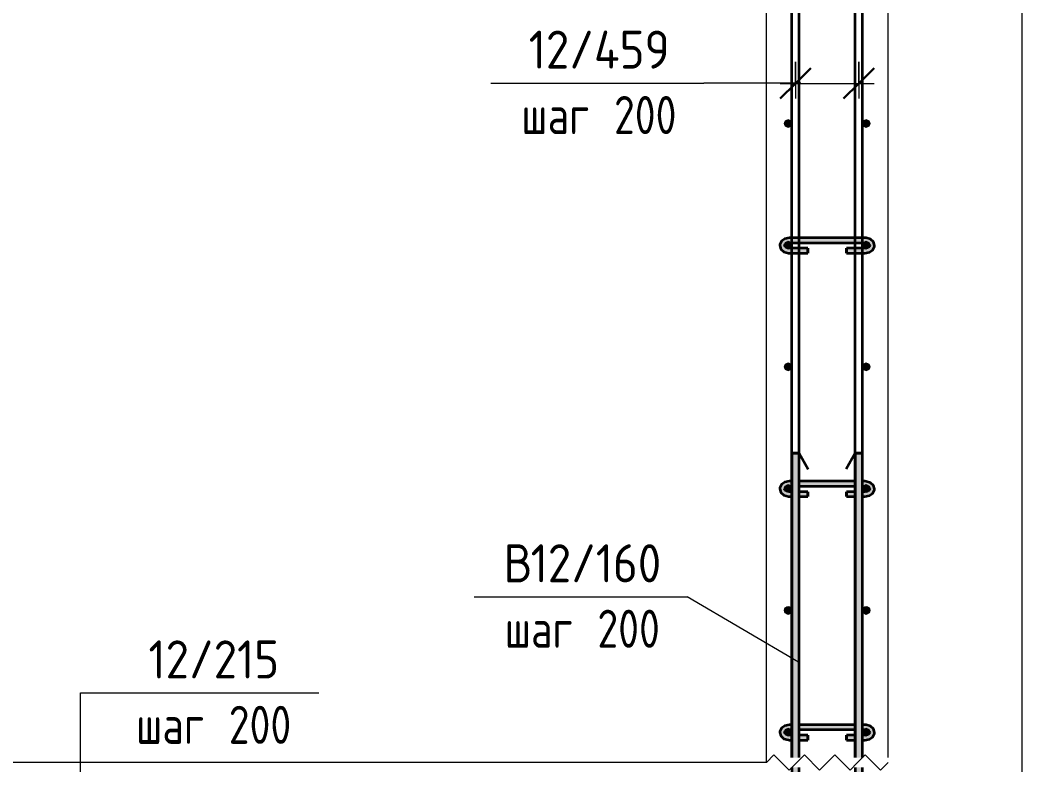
# Model space of a CAD drawing. Header units: millimetres. Extents: x -2461 to 50011, y -6221 to 38236.
# Drawn here: x 35930 to 37576, y -2954 to -1730 of the extents above; entities that cross this region are included whole.
import ezdxf

# ---------------------------------------------------------------- set-up
doc = ezdxf.new("R2010")
doc.units = ezdxf.units.MM
for name, color, linetype, lineweight in [('AA_Dim', 7, 'Continuous', 9), ('AA_Dim-25', 7, 'Continuous', 9), ('AA_Oformlenie', 7, 'Continuous', 9), ('AA_Vinoska', 7, 'Continuous', 9), ('AF_Stena_Опалубка', 253, 'Continuous', 18), ('KR_Armatura', 7, 'Continuous', 20), ('KR_Armatura_Tonkie', 7, 'Continuous', 20), ('KR_Fundament', 7, 'Continuous', 18)]:
    doc.layers.add(name, color=color, linetype=linetype, lineweight=lineweight)
doc.styles.add('ISOCPEUR_10', font='isocpeur.ttf', dxfattribs={"width": 0.9, "height": 62.5})
doc.styles.add('ISOCPEUR_12', font='isocpeur.ttf', dxfattribs={"width": 0.8, "height": 62.5})
doc.dimstyles.new('10_Раскладка_арматуры_с_засечками_1', dxfattribs={"dimscale": 304.8, "dimtxt": 0.18, "dimasz": 0.164042, "dimexe": 0.082021, "dimexo": 0, "dimgap": 0, "dimtad": 1, "dimdec": 3, "dimrnd": 0.001, "dimdsep": 46, "dimtxsty": 'ISOCPEUR_12', "dimblk1": 'OBLIQUE', "dimblk2": 'OBLIQUE', "dimsah": 1, "dimcen": 0.09, "dimdle": 0.082021, "dimazin": 0, "dimtfac": 1, "dimtdec": 4, "dimtix": 1, "dimtmove": 0, "dimatfit": 3, "dimfxl": 1, "dimtvp": 1, "dimtolj": 1, "dimtzin": 0, "dimlwd": 18, "dimlwe": 18, "dimarcsym": 2})

# ---------------------------------------------------------------- blocks, each defined once
blk = doc.blocks.new('261_Шпилька массив _НесАрм_РабПлоск_ - 8 А240-4157773-1-1 Армирование')
at = {"layer": 'KR_Armatura_Tonkie', "lineweight": 35}
for points in [[(-32441.9, -2113), (-32441.9, -2106.2), (-32445.9, -2105.4), (-32448.8, -2103.3), (-32449.9, -2100.6), (-32449.1, -2098.6), (-32441.9, -2095.9), (-32441.9, -2089.2), (-32448, -2090), (-32453.2, -2092.5), (-32456.7, -2096.3), (-32457.9, -2100.5), (-32456.7, -2104.8), (-32454.3, -2108.4), (-32449.4, -2111.5), (-32444.4, -2112.5)], [(-32399.7, -2089.2), (-32318.1, -2089.2), (-32318.1, -2088), (-32441.9, -2088.1), (-32441.9, -2089.2), (-32426, -2089.2)], [(-32322, -2096), (-32318.1, -2095.9), (-32318.1, -2089.2), (-32441.9, -2089.2), (-32441.9, -2096), (-32334, -2096)], [(-32318.1, -2113), (-32311.9, -2112), (-32309.4, -2110.8), (-32306.1, -2108.1), (-32303.3, -2104.8), (-32302.1, -2100.5), (-32303.3, -2096.2), (-32306.8, -2092.5), (-32312.2, -2090), (-32318.1, -2089.2), (-32318.1, -2096), (-32311.9, -2097.4), (-32310.3, -2099.9), (-32310.1, -2100.5), (-32311.2, -2103.3), (-32314.2, -2105.4), (-32318.1, -2106.2), (-32318.1, -2112.8)], [(-32438, -2106.2), (-32411.6, -2106.2), (-32411.6, -2105), (-32441.9, -2105.1), (-32441.9, -2106.2), (-32438.1, -2106.2)], [(-32426, -2113), (-32411.6, -2112.8), (-32411.6, -2106.2), (-32441.9, -2106.2), (-32441.9, -2113), (-32428.2, -2113)], [(-32342.7, -2106.2), (-32318.1, -2106.2), (-32318.1, -2105), (-32348.4, -2105.1), (-32348.4, -2106.2)], [(-32322, -2113), (-32318.1, -2112.8), (-32318.1, -2106.2), (-32348.4, -2106.2), (-32348.4, -2113), (-32334, -2113)], [(-32441.9, -2513), (-32441.9, -2506.2), (-32445.9, -2505.4), (-32448.8, -2503.3), (-32449.9, -2500.6), (-32449.1, -2498.6), (-32441.9, -2495.9), (-32441.9, -2489.2), (-32448, -2490), (-32453.2, -2492.5), (-32456.7, -2496.3), (-32457.9, -2500.5), (-32456.7, -2504.8), (-32454.3, -2508.4), (-32449.4, -2511.5), (-32444.4, -2512.5)], [(-32318.1, -2513), (-32311.9, -2512), (-32309.4, -2510.8), (-32306.1, -2508.1), (-32303.3, -2504.8), (-32302.1, -2500.5), (-32303.3, -2496.2), (-32306.8, -2492.5), (-32312.2, -2490), (-32318.1, -2489.2), (-32318.1, -2496), (-32311.9, -2497.4), (-32310.6, -2499), (-32310.1, -2500.5), (-32311.2, -2503.3), (-32314.2, -2505.4), (-32318.1, -2506.2), (-32318.1, -2512.8)], [(-32441.9, -2913), (-32441.9, -2906.2), (-32445.9, -2905.4), (-32448.8, -2903.3), (-32449.9, -2900.6), (-32449.1, -2898.6), (-32441.9, -2895.9), (-32441.9, -2889.2), (-32448, -2890), (-32453.2, -2892.5), (-32456.7, -2896.3), (-32457.9, -2900.5), (-32456.7, -2904.8), (-32454.3, -2908.4), (-32449.4, -2911.5), (-32443.7, -2912.6)], [(-32318.1, -2913), (-32311.9, -2912), (-32309.4, -2910.8), (-32306.1, -2908.1), (-32303.3, -2904.8), (-32302.1, -2900.5), (-32303.3, -2896.2), (-32306.8, -2892.5), (-32312.2, -2890), (-32318.1, -2889.2), (-32318.1, -2896), (-32311.9, -2897.4), (-32310.6, -2899.2), (-32310.1, -2900.5), (-32311.2, -2903.3), (-32314.2, -2905.4), (-32318.1, -2906.2), (-32318.1, -2912.8)]]:
    blk.add_hatch(color=256, dxfattribs=at).paths.add_polyline_path(points)
h = blk.add_hatch(color=256, dxfattribs=at)
h.paths.add_polyline_path([(-32441.9, -2106.2), (-32441.9, -2105), (-32447.7, -2103.6), (-32449.1, -2102.5), (-32448.8, -2103.3), (-32445.3, -2105.5)])
h.paths.add_polyline_path([(-32456.7, -2096.2), (-32453.2, -2092.5), (-32447.5, -2090), (-32441.9, -2089.2), (-32441.9, -2088), (-32449.4, -2089.5), (-32454.3, -2092.6)])
h = blk.add_hatch(color=256, dxfattribs=at)
h.paths.add_polyline_path([(-32318.1, -2106.2), (-32314.1, -2105.4), (-32311.1, -2103.3), (-32311.2, -2102.6), (-32311.9, -2103.5), (-32318.1, -2105.1), (-32318.1, -2105.5)])
h.paths.add_polyline_path([(-32303.3, -2096.2), (-32306.1, -2092.8), (-32310.6, -2089.6), (-32312, -2089), (-32318.1, -2088.1), (-32318.1, -2089.2), (-32312, -2090), (-32306.8, -2092.5)])
h = blk.add_hatch(color=256, dxfattribs=at)
h.paths.add_polyline_path([(-32441.9, -2506.2), (-32441.9, -2505), (-32447.7, -2503.6), (-32449.1, -2502.5), (-32448.8, -2503.3), (-32445.3, -2505.5)])
h.paths.add_polyline_path([(-32456.7, -2496.2), (-32453.2, -2492.5), (-32447.5, -2490), (-32441.9, -2489.2), (-32441.9, -2488), (-32449.4, -2489.5), (-32454.3, -2492.6)])
h = blk.add_hatch(color=256, dxfattribs=at)
h.paths.add_polyline_path([(-32342.7, -2489.2), (-32334, -2489.2), (-32334, -2488), (-32426, -2488.2), (-32426, -2489.2), (-32399.7, -2489.2)])
h.paths.add_polyline_path([(-32438, -2489.2), (-32438, -2488), (-32441.9, -2488.1), (-32441.9, -2489.2)])
h.paths.add_polyline_path([(-32322, -2489.2), (-32318.1, -2489.2), (-32318.1, -2488), (-32322, -2488.1), (-32322, -2488.6)])
h = blk.add_hatch(color=256, dxfattribs=at)
h.paths.add_polyline_path([(-32441.9, -2496), (-32438, -2495.9), (-32438, -2489.2), (-32441.9, -2489.2), (-32441.9, -2495.9)])
h.paths.add_polyline_path([(-32318.1, -2496), (-32318.1, -2489.2), (-32322, -2489.4), (-32322.1, -2493), (-32322, -2496)])
h.paths.add_polyline_path([(-32334, -2496), (-32334, -2489.2), (-32426, -2489.4), (-32426.1, -2493.2), (-32426, -2496), (-32342.7, -2496)])
h = blk.add_hatch(color=256, dxfattribs=at)
h.paths.add_polyline_path([(-32318.1, -2506.2), (-32314.1, -2505.4), (-32311.1, -2503.3), (-32311.2, -2502.6), (-32311.9, -2503.5), (-32318.1, -2505.1), (-32318.1, -2505.5)])
h.paths.add_polyline_path([(-32303.3, -2496.2), (-32306.1, -2492.8), (-32310.6, -2489.6), (-32312, -2489), (-32318.1, -2488.1), (-32318.1, -2489.2), (-32312, -2490), (-32306.8, -2492.5)])
h = blk.add_hatch(color=256, dxfattribs=at)
h.paths.add_polyline_path([(-32438, -2506.2), (-32438, -2505), (-32441.9, -2505.1), (-32441.9, -2506.2), (-32438.1, -2506.2)])
h.paths.add_polyline_path([(-32426, -2506.2), (-32411.6, -2506.2), (-32411.6, -2505), (-32426, -2505.1), (-32426, -2505.9)])
h = blk.add_hatch(color=256, dxfattribs=at)
h.paths.add_polyline_path([(-32441.9, -2513), (-32438, -2512.8), (-32438.1, -2506.2), (-32441.9, -2506.2), (-32441.9, -2512.8)])
h.paths.add_polyline_path([(-32411.6, -2513), (-32411.6, -2506.2), (-32426, -2506.2), (-32426, -2513)])
h = blk.add_hatch(color=256, dxfattribs=at)
h.paths.add_polyline_path([(-32348.4, -2506.2), (-32334, -2506.2), (-32334, -2505), (-32348.4, -2505.1), (-32348.4, -2505.5)])
h.paths.add_polyline_path([(-32319.4, -2506.2), (-32318.1, -2506.2), (-32318.1, -2505), (-32322, -2505.2), (-32322, -2506.2)])
h = blk.add_hatch(color=256, dxfattribs=at)
h.paths.add_polyline_path([(-32342.7, -2513), (-32334, -2512.8), (-32334, -2506.2), (-32348.4, -2506.2), (-32348.4, -2513)])
h.paths.add_polyline_path([(-32318.1, -2513), (-32318.1, -2506.2), (-32322, -2506.3), (-32322, -2513)])
h = blk.add_hatch(color=256, dxfattribs=at)
h.paths.add_polyline_path([(-32441.9, -2906.2), (-32441.9, -2905), (-32447.7, -2903.6), (-32449.1, -2902.5), (-32448.8, -2903.3), (-32445.3, -2905.5)])
h.paths.add_polyline_path([(-32456.7, -2896.2), (-32453.2, -2892.5), (-32447.5, -2890), (-32441.9, -2889.2), (-32441.9, -2888), (-32449.4, -2889.5), (-32454.3, -2892.6)])
h = blk.add_hatch(color=256, dxfattribs=at)
h.paths.add_polyline_path([(-32342.7, -2889.2), (-32334, -2889.2), (-32334, -2888), (-32426, -2888.2), (-32426, -2889.2), (-32399.7, -2889.2)])
h.paths.add_polyline_path([(-32438, -2889.2), (-32438, -2888), (-32441.9, -2888.1), (-32441.9, -2889.2)])
h.paths.add_polyline_path([(-32322, -2889.2), (-32318.1, -2889.2), (-32318.1, -2888), (-32322, -2888.1), (-32322, -2888.6)])
h = blk.add_hatch(color=256, dxfattribs=at)
h.paths.add_polyline_path([(-32426, -2896), (-32334, -2895.8), (-32334, -2889.2), (-32426, -2889.4), (-32426.1, -2893.2), (-32426, -2895.9)])
h.paths.add_polyline_path([(-32318.1, -2896), (-32318.1, -2889.2), (-32322, -2889.4), (-32322.1, -2893), (-32322, -2896)])
h.paths.add_polyline_path([(-32438, -2896), (-32438, -2889.2), (-32441.9, -2889.2), (-32441.9, -2896), (-32439.7, -2896)])
h = blk.add_hatch(color=256, dxfattribs=at)
h.paths.add_polyline_path([(-32318.1, -2906.2), (-32314.1, -2905.4), (-32311.1, -2903.3), (-32311.2, -2902.6), (-32311.9, -2903.5), (-32318.1, -2905.1), (-32318.1, -2905.5)])
h.paths.add_polyline_path([(-32303.3, -2896.2), (-32306.1, -2892.8), (-32310.6, -2889.6), (-32312, -2889), (-32318.1, -2888.1), (-32318.1, -2889.2), (-32312, -2890), (-32306.8, -2892.5)])
h = blk.add_hatch(color=256, dxfattribs=at)
h.paths.add_polyline_path([(-32438, -2906.2), (-32438, -2905), (-32441.9, -2905.1), (-32441.9, -2906.2), (-32438.1, -2906.2)])
h.paths.add_polyline_path([(-32426, -2906.2), (-32411.6, -2906.2), (-32411.6, -2905), (-32426, -2905.1), (-32426, -2905.9)])
h = blk.add_hatch(color=256, dxfattribs=at)
h.paths.add_polyline_path([(-32441.9, -2913), (-32438, -2912.8), (-32438.1, -2906.2), (-32441.9, -2906.2), (-32441.9, -2912.8)])
h.paths.add_polyline_path([(-32411.6, -2913), (-32411.6, -2906.2), (-32426, -2906.2), (-32426, -2913)])
h = blk.add_hatch(color=256, dxfattribs=at)
h.paths.add_polyline_path([(-32348.4, -2906.2), (-32334, -2906.2), (-32334, -2905), (-32348.4, -2905.1), (-32348.4, -2905.5)])
h.paths.add_polyline_path([(-32319.4, -2906.2), (-32318.1, -2906.2), (-32318.1, -2905), (-32322, -2905.2), (-32322, -2906.2)])
h = blk.add_hatch(color=256, dxfattribs=at)
h.paths.add_polyline_path([(-32334, -2913), (-32334, -2906.2), (-32348.4, -2906.2), (-32348.4, -2913), (-32342.7, -2913)])
h.paths.add_polyline_path([(-32322, -2913), (-32318.1, -2912.8), (-32318.1, -2906.2), (-32322, -2906.3), (-32322, -2912.9)])
for p, q in [((-32438, -2088), (-32441.9, -2088)), ((-32426, -2088), (-32438, -2088)), ((-32334, -2088), (-32426, -2088)), ((-32322, -2088), (-32334, -2088)), ((-32318.1, -2088), (-32322, -2088)), ((-32441.9, -2096), (-32438, -2096)), ((-32438, -2105), (-32441.9, -2105)), ((-32438, -2096), (-32426, -2096)), ((-32426, -2105), (-32438, -2105)), ((-32426, -2096), (-32334, -2096)), ((-32411.6, -2105), (-32426, -2105)), ((-32411.6, -2105), (-32411.6, -2106.2)), ((-32411.6, -2111.8), (-32411.6, -2105.1)), ((-32411.6, -2106.2), (-32411.6, -2113)), ((-32334, -2105), (-32348.4, -2105)), ((-32348.4, -2106.2), (-32348.4, -2105)), ((-32348.4, -2105.1), (-32348.4, -2111.8)), ((-32348.4, -2113), (-32348.4, -2106.2)), ((-32334, -2096), (-32322, -2096)), ((-32322, -2105), (-32334, -2105)), ((-32322, -2096), (-32318.1, -2096)), ((-32318.1, -2105), (-32322, -2105)), ((-32441.9, -2113), (-32438, -2113)), ((-32438, -2113), (-32426, -2113)), ((-32426, -2113), (-32411.6, -2113)), ((-32411.6, -2112.8), (-32411.6, -2111.8)), ((-32348.4, -2111.8), (-32348.4, -2112.8)), ((-32348.4, -2113), (-32334, -2113)), ((-32334, -2113), (-32322, -2113)), ((-32322, -2113), (-32318.1, -2113)), ((-32438, -2488), (-32441.9, -2488)), ((-32441.9, -2496), (-32438, -2496)), ((-32334, -2488), (-32426, -2488)), ((-32426, -2496), (-32334, -2496)), ((-32318.1, -2488), (-32322, -2488)), ((-32322, -2496), (-32318.1, -2496)), ((-32438, -2505), (-32441.9, -2505)), ((-32441.9, -2513), (-32438, -2513)), ((-32411.6, -2505), (-32426, -2505)), ((-32426, -2513), (-32411.6, -2513)), ((-32411.6, -2505), (-32411.6, -2506.2)), ((-32411.6, -2511.8), (-32411.6, -2505.1)), ((-32411.6, -2506.2), (-32411.6, -2513)), ((-32411.6, -2512.8), (-32411.6, -2511.8)), ((-32334, -2505), (-32348.4, -2505)), ((-32348.4, -2506.2), (-32348.4, -2505)), ((-32348.4, -2505.1), (-32348.4, -2511.8)), ((-32348.4, -2513), (-32348.4, -2506.2)), ((-32348.4, -2511.8), (-32348.4, -2512.8)), ((-32348.4, -2513), (-32334, -2513)), ((-32318.1, -2505), (-32322, -2505)), ((-32322, -2513), (-32318.1, -2513)), ((-32438, -2888), (-32441.9, -2888)), ((-32441.9, -2896), (-32438, -2896)), ((-32334, -2888), (-32426, -2888)), ((-32426, -2896), (-32334, -2896)), ((-32318.1, -2888), (-32322, -2888)), ((-32322, -2896), (-32318.1, -2896)), ((-32438, -2905), (-32441.9, -2905)), ((-32441.9, -2913), (-32438, -2913)), ((-32411.6, -2905), (-32426, -2905)), ((-32426, -2913), (-32411.6, -2913)), ((-32411.6, -2905), (-32411.6, -2906.2)), ((-32411.6, -2911.8), (-32411.6, -2905.1)), ((-32411.6, -2906.2), (-32411.6, -2913)), ((-32411.6, -2912.8), (-32411.6, -2911.8)), ((-32334, -2905), (-32348.4, -2905)), ((-32348.4, -2906.2), (-32348.4, -2905)), ((-32348.4, -2905.1), (-32348.4, -2911.8)), ((-32348.4, -2913), (-32348.4, -2906.2)), ((-32348.4, -2911.8), (-32348.4, -2912.8)), ((-32348.4, -2913), (-32334, -2913)), ((-32318.1, -2905), (-32322, -2905)), ((-32322, -2913), (-32318.1, -2913))]:
    blk.add_line(p, q, dxfattribs=at)
at = {"layer": 'KR_Armatura_Tonkie', "lineweight": 35, "flags": 128}
for points in [[(-32441.9, -2088), (-32449.5, -2089.5), (-32455.1, -2093.4), (-32457.8, -2098.9), (-32457.9, -2100.5)], [(-32302.1, -2100.5), (-32303.9, -2094.6), (-32308.9, -2090.2), (-32316.2, -2088.1), (-32318.1, -2088)], [(-32457.9, -2100.5), (-32456.1, -2106.4), (-32451.1, -2110.8), (-32443.8, -2112.9), (-32441.9, -2113)], [(-32449.9, -2100.5), (-32449, -2098.5), (-32445.2, -2096.4), (-32441.9, -2096)], [(-32441.9, -2105), (-32446.9, -2103.9), (-32449.6, -2101.7), (-32449.9, -2100.5)], [(-32318.1, -2096), (-32313.1, -2097.1), (-32310.4, -2099.3), (-32310.1, -2100.5)], [(-32318.1, -2113), (-32310.5, -2111.5), (-32304.9, -2107.6), (-32302.2, -2102.1), (-32302.1, -2100.5)], [(-32310.1, -2100.5), (-32311, -2102.5), (-32314.8, -2104.5), (-32318.1, -2105)], [(-32441.9, -2488), (-32449.5, -2489.5), (-32455.1, -2493.4), (-32457.8, -2498.9), (-32457.9, -2500.5)], [(-32457.9, -2500.5), (-32456.1, -2506.4), (-32451.1, -2510.8), (-32443.8, -2512.9), (-32441.9, -2513)], [(-32449.9, -2500.5), (-32449, -2498.5), (-32445.2, -2496.4), (-32441.9, -2496)], [(-32441.9, -2505), (-32446.9, -2503.9), (-32449.6, -2501.7), (-32449.9, -2500.5)], [(-32302.1, -2500.5), (-32303.9, -2494.6), (-32308.9, -2490.2), (-32316.2, -2488.1), (-32318.1, -2488)], [(-32318.1, -2496), (-32313.1, -2497.1), (-32310.4, -2499.3), (-32310.1, -2500.5)], [(-32318.1, -2513), (-32310.5, -2511.5), (-32304.9, -2507.6), (-32302.2, -2502.1), (-32302.1, -2500.5)], [(-32310.1, -2500.5), (-32311, -2502.5), (-32314.8, -2504.5), (-32318.1, -2505)], [(-32441.9, -2888), (-32449.5, -2889.5), (-32455.1, -2893.4), (-32457.8, -2898.9), (-32457.9, -2900.5)], [(-32449.9, -2900.5), (-32449, -2898.5), (-32445.2, -2896.4), (-32441.9, -2896)], [(-32302.1, -2900.5), (-32303.9, -2894.6), (-32308.9, -2890.2), (-32316.2, -2888.1), (-32318.1, -2888)], [(-32318.1, -2896), (-32313.1, -2897.1), (-32310.4, -2899.3), (-32310.1, -2900.5)], [(-32457.9, -2900.5), (-32456.1, -2906.4), (-32451.1, -2910.8), (-32443.8, -2912.9), (-32441.9, -2913)], [(-32441.9, -2905), (-32446.9, -2903.9), (-32449.6, -2901.7), (-32449.9, -2900.5)], [(-32318.1, -2913), (-32310.5, -2911.5), (-32304.9, -2907.6), (-32302.2, -2902.1), (-32302.1, -2900.5)], [(-32310.1, -2900.5), (-32311, -2902.5), (-32314.8, -2904.5), (-32318.1, -2905)]]:
    blk.add_lwpolyline(points, dxfattribs=at)
blk = doc.blocks.new('265_Выпуск П одной длины _НесАрм_РабПлоск_ - В1 _d12_ t250-V8-1-1 Армирование')
at = {"layer": 'KR_Armatura_Tonkie', "lineweight": 35}
h = blk.add_hatch(color=256, dxfattribs=at)
h.paths.add_polyline_path([(-32432, -3168), (-32426, -3168), (-32426.2, -3014), (-32438, -3014), (-32437.8, -3168), (-32433.6, -3168)])
h.paths.add_polyline_path([(-32437.2, -3002), (-32426, -3002), (-32426.2, -2958), (-32438, -2958), (-32437.8, -3002), (-32437.7, -3002)])
h.paths.add_polyline_path([(-32431.5, -2942), (-32426, -2942), (-32426.2, -2442), (-32438, -2442), (-32437.8, -2942), (-32432, -2942)])
h = blk.add_hatch(color=256, dxfattribs=at)
h.paths.add_polyline_path([(-32329.6, -3168), (-32322, -3168), (-32322.2, -2958), (-32334, -2958), (-32333.8, -3027.4), (-32331.4, -3033.1), (-32330, -3045.6), (-32330, -3168)])
h.paths.add_polyline_path([(-32322.1, -2942), (-32322, -2942), (-32322.2, -2442), (-32334, -2442), (-32333.8, -2942), (-32322.2, -2942)])
for points in [[(-32396, -3198), (-32404.3, -3196.8), (-32411.8, -3193.4), (-32417.2, -3189.2), (-32422, -3183), (-32425, -3175.8), (-32426.2, -3168), (-32438, -3168), (-32436.6, -3178.9), (-32432.4, -3189), (-32425.3, -3198), (-32397.3, -3198)], [(-32364, -3210), (-32352.2, -3208.2), (-32342.3, -3203.8), (-32333.9, -3197.2), (-32327.6, -3189), (-32323.4, -3178.6), (-32322.2, -3168), (-32330, -3168), (-32331.8, -3179.7), (-32335.6, -3189), (-32342.8, -3198.1), (-32351.5, -3204.6), (-32361.1, -3208.6), (-32364, -3209.2), (-32364, -3209.8)], [(-32371.2, -3210), (-32364, -3209.8), (-32364, -3208.9), (-32372, -3210)]]:
    blk.add_hatch(color=256, dxfattribs=at).paths.add_polyline_path(points)
for p, q in [((-32438, -2442), (-32438, -2942)), ((-32438, -2442), (-32426, -2442)), ((-32426.2, -2442), (-32437.8, -2442)), ((-32426, -2942), (-32426, -2442)), ((-32426, -2442), (-32411, -2468)), ((-32334, -2442), (-32349, -2468)), ((-32334, -2442), (-32334, -2942)), ((-32334, -2442), (-32322, -2442)), ((-32322.2, -2442), (-32333.8, -2442)), ((-32322, -2942), (-32322, -2442)), ((-32438, -2958), (-32438, -3002)), ((-32426, -3002), (-32426, -2958)), ((-32334, -2958), (-32334, -3002)), ((-32322, -3002), (-32322, -2958)), ((-32334, -3002), (-32334, -3014)), ((-32322, -3014), (-32322, -3002)), ((-32438, -3014), (-32438, -3168)), ((-32426, -3168), (-32426, -3014)), ((-32334, -3014), (-32334, -3026.9)), ((-32322, -3168), (-32322, -3014)), ((-32372, -3198), (-32396, -3198)), ((-32396, -3210), (-32364, -3210))]:
    blk.add_line(p, q, dxfattribs=at)
at = {"layer": 'KR_Armatura_Tonkie', "lineweight": 35, "flags": 128}
for points in [[(-32438, -3168), (-32436, -3180.7), (-32430.3, -3192.2), (-32424.7, -3198)], [(-32396, -3198), (-32406.7, -3196), (-32415.9, -3190.4), (-32422.6, -3181.9), (-32425.8, -3171.5), (-32426, -3168)], [(-32335.3, -3198), (-32330.6, -3193.4), (-32324.5, -3182.1), (-32322, -3169.5), (-32322, -3168)], [(-32364, -3210), (-32351.3, -3208), (-32339.8, -3202.3), (-32335.3, -3198)]]:
    blk.add_lwpolyline(points, dxfattribs=at)
blk = doc.blocks.new('Последовательность узлов - 3мм масшт20 маскировка-904226-1-1 Армирование')
at = {"layer": 'AA_Oformlenie'}
for p, q in [((-34510, 2920), (-34497.5, 2932.5)), ((-34472.5, 2907.5), (-34497.5, 2932.5)), ((-34460, 2920), (-34447.5, 2932.5)), ((-34422.5, 2907.5), (-34447.5, 2932.5)), ((-34410, 2920), (-34397.5, 2932.5)), ((-34372.5, 2907.5), (-34397.5, 2932.5)), ((-34360, 2920), (-34347.5, 2932.5)), ((-34322.5, 2907.5), (-34347.5, 2932.5)), ((-34460, 2920), (-34472.5, 2907.5)), ((-34410, 2920), (-34422.5, 2907.5)), ((-34360, 2920), (-34372.5, 2907.5)), ((-34310, 2920), (-34322.5, 2907.5))]:
    blk.add_line(p, q, dxfattribs=at)
blk = doc.blocks.new('011_Прямоугольник обрыва _ЭлУзла_ - 011_Прямоугольник обрыва _ЭлУзла_-4158659-1-1 Армирование')
at = {"layer": 'AA_Oformlenie'}
blk.add_line((-32060, -1676.1), (-32060, -3380), dxfattribs=at)
blk = doc.blocks.new('042_М_Арматуры - Диам длина поз _ Комментарий-3662934-1-1 Армирование')
at = {"layer": 'AA_Vinoska'}
blk.add_line((-33404.6, 3196.1), (-33054.6, 3196.1), dxfattribs=at)
blk = doc.blocks.new('DIMBLOCK95-1-1 Армирование')
at = {"layer": 'AA_Dim-25', "lineweight": 18}
for p, q in [((37204.4, -1798.9), (37204.4, -1859.2)), ((37204.4, -1834.2), (37204.4, -1798.9)), ((37308.4, -1798.9), (37308.4, -1859.2)), ((37308.4, -1834.2), (37308.4, -1798.9)), ((37179.4, -1834.2), (37333.4, -1834.2))]:
    blk.add_line(p, q, dxfattribs=at)
at = {"layer": 'AA_Dim-25', "lineweight": 30}
for p, q in [((37204.4, -1834.2), (37229.4, -1809.2)), ((37308.4, -1834.2), (37333.4, -1809.2)), ((37204.4, -1834.2), (37179.4, -1859.2)), ((37308.4, -1834.2), (37283.4, -1859.2))]:
    blk.add_line(p, q, dxfattribs=at)
blk = doc.blocks.new('_Oblique')
at = {"color": 0, "linetype": 'ByBlock', "lineweight": -2}
blk.add_line((-0.5, -0.5), (0.5, 0.5), dxfattribs=at)

msp = doc.modelspace()

# ---------------------------------------------------------------- hatches: boundary and pattern name
at = {"layer": 'KR_Armatura'}
h = msp.add_hatch(color=256, dxfattribs=at)
edge = h.paths.add_edge_path()
edge.add_arc((37192.4488, -1900), 6, 0, 360)
for points in [[(37192.4488, -1906), (37197.645, -1903), (37197.645, -1897), (37192.4488, -1894), (37187.2527, -1897), (37187.2527, -1903)], [(37320.4488, -1906), (37325.645, -1903), (37325.645, -1897), (37320.4488, -1894), (37315.2527, -1897), (37315.2527, -1903)], [(37192.4488, -2106), (37197.645, -2103), (37197.645, -2097), (37192.4488, -2094), (37187.2527, -2097), (37187.2527, -2103)], [(37320.4488, -2106), (37325.645, -2103), (37325.645, -2097), (37320.4488, -2094), (37315.2527, -2097), (37315.2527, -2103)], [(37192.4488, -2306), (37197.645, -2303), (37197.645, -2297), (37192.4488, -2294), (37187.2527, -2297), (37187.2527, -2303)], [(37320.4488, -2306), (37325.645, -2303), (37325.645, -2297), (37320.4488, -2294), (37315.2527, -2297), (37315.2527, -2303)], [(37192.4488, -2506), (37197.645, -2503), (37197.645, -2497), (37192.4488, -2494), (37187.2527, -2497), (37187.2527, -2503)], [(37320.4488, -2506), (37325.645, -2503), (37325.645, -2497), (37320.4488, -2494), (37315.2527, -2497), (37315.2527, -2503)], [(37192.4488, -2706), (37197.645, -2703), (37197.645, -2697), (37192.4488, -2694), (37187.2527, -2697), (37187.2527, -2703)], [(37320.4488, -2706), (37325.645, -2703), (37325.645, -2697), (37320.4488, -2694), (37315.2527, -2697), (37315.2527, -2703)], [(37192.4488, -2906), (37197.645, -2903), (37197.645, -2897), (37192.4488, -2894), (37187.2527, -2897), (37187.2527, -2903)], [(37320.4488, -2906), (37325.645, -2903), (37325.645, -2897), (37320.4488, -2894), (37315.2527, -2897), (37315.2527, -2903)]]:
    msp.add_hatch(color=256, dxfattribs=at).paths.add_polyline_path(points)
h = msp.add_hatch(color=256, dxfattribs=at)
edge = h.paths.add_edge_path()
edge.add_arc((37320.4488, -1900), 6, 0, 360)
h = msp.add_hatch(color=256, dxfattribs=at)
edge = h.paths.add_edge_path()
edge.add_arc((37192.4488, -2100), 6, 0, 360)
h = msp.add_hatch(color=256, dxfattribs=at)
edge = h.paths.add_edge_path()
edge.add_arc((37320.4488, -2100), 6, 0, 360)
h = msp.add_hatch(color=256, dxfattribs=at)
edge = h.paths.add_edge_path()
edge.add_arc((37192.4488, -2300), 6, 0, 360)
h = msp.add_hatch(color=256, dxfattribs=at)
edge = h.paths.add_edge_path()
edge.add_arc((37320.4488, -2300), 6, 0, 360)
h = msp.add_hatch(color=256, dxfattribs=at)
edge = h.paths.add_edge_path()
edge.add_arc((37192.4488, -2500), 6, 0, 360)
h = msp.add_hatch(color=256, dxfattribs=at)
edge = h.paths.add_edge_path()
edge.add_arc((37320.4488, -2500), 6, 0, 360)
h = msp.add_hatch(color=256, dxfattribs=at)
edge = h.paths.add_edge_path()
edge.add_arc((37192.4488, -2700), 6, 0, 360)
h = msp.add_hatch(color=256, dxfattribs=at)
edge = h.paths.add_edge_path()
edge.add_arc((37320.4488, -2700), 6, 0, 360)
h = msp.add_hatch(color=256, dxfattribs=at)
edge = h.paths.add_edge_path()
edge.add_arc((37192.4488, -2900), 6, 0, 360)
h = msp.add_hatch(color=256, dxfattribs=at)
edge = h.paths.add_edge_path()
edge.add_arc((37320.4488, -2900), 6, 0, 360)

# ---------------------------------------------------------------- linework, layer by layer
at = {"layer": 'AA_Vinoska'}
for p, q in [((37212.9775, -1833.8018), (37053.968, -1833.8018)), ((37209.2657, -2785.0273), (37026.6521, -2677.7951)), ((36029.6141, -2835.6842), (36071.0741, -2835.6842)), ((36029.6141, -3005.1294), (36029.6141, -2835.6842))]:
    msp.add_line(p, q, dxfattribs=at)
at = {"layer": 'AF_Stena_Опалубка', "lineweight": 20}
for p, q in [((37156.4488, 1670), (37156.4488, -2950)), ((37356.4488, -2942), (37356.4488, 1670))]:
    msp.add_line(p, q, dxfattribs=at)
at = {"layer": 'KR_Armatura'}
for p, q in [((37192.4488, -1894), (37187.2527, -1897)), ((37187.2527, -1897), (37187.2527, -1903)), ((37187.2527, -1903), (37192.4488, -1906)), ((37197.645, -1897), (37192.4488, -1894)), ((37192.4488, -1906), (37197.645, -1903)), ((37197.645, -1903), (37197.645, -1897)), ((37320.4488, -1894), (37315.2527, -1897)), ((37315.2527, -1897), (37315.2527, -1903)), ((37315.2527, -1903), (37320.4488, -1906)), ((37325.645, -1897), (37320.4488, -1894)), ((37320.4488, -1906), (37325.645, -1903)), ((37325.645, -1903), (37325.645, -1897)), ((37192.4488, -2094), (37187.2527, -2097)), ((37187.2527, -2097), (37187.2527, -2103)), ((37187.2527, -2103), (37192.4488, -2106)), ((37197.645, -2097), (37192.4488, -2094)), ((37192.4488, -2106), (37197.645, -2103)), ((37197.645, -2103), (37197.645, -2097)), ((37320.4488, -2094), (37315.2527, -2097)), ((37315.2527, -2097), (37315.2527, -2103)), ((37315.2527, -2103), (37320.4488, -2106)), ((37325.645, -2097), (37320.4488, -2094)), ((37320.4488, -2106), (37325.645, -2103)), ((37325.645, -2103), (37325.645, -2097)), ((37192.4488, -2294), (37187.2527, -2297)), ((37187.2527, -2297), (37187.2527, -2303)), ((37187.2527, -2303), (37192.4488, -2306)), ((37197.645, -2297), (37192.4488, -2294)), ((37192.4488, -2306), (37197.645, -2303)), ((37197.645, -2303), (37197.645, -2297)), ((37320.4488, -2294), (37315.2527, -2297)), ((37315.2527, -2297), (37315.2527, -2303)), ((37315.2527, -2303), (37320.4488, -2306)), ((37325.645, -2297), (37320.4488, -2294)), ((37320.4488, -2306), (37325.645, -2303)), ((37325.645, -2303), (37325.645, -2297)), ((37192.4488, -2494), (37187.2527, -2497)), ((37187.2527, -2497), (37187.2527, -2503)), ((37197.645, -2497), (37192.4488, -2494)), ((37197.645, -2503), (37197.645, -2497)), ((37320.4488, -2494), (37315.2527, -2497)), ((37315.2527, -2497), (37315.2527, -2503)), ((37325.645, -2497), (37320.4488, -2494)), ((37325.645, -2503), (37325.645, -2497)), ((37187.2527, -2503), (37192.4488, -2506)), ((37192.4488, -2506), (37197.645, -2503)), ((37315.2527, -2503), (37320.4488, -2506)), ((37320.4488, -2506), (37325.645, -2503)), ((37192.4488, -2694), (37187.2527, -2697)), ((37187.2527, -2697), (37187.2527, -2703)), ((37197.645, -2697), (37192.4488, -2694)), ((37197.645, -2703), (37197.645, -2697)), ((37320.4488, -2694), (37315.2527, -2697)), ((37315.2527, -2697), (37315.2527, -2703)), ((37325.645, -2697), (37320.4488, -2694)), ((37325.645, -2703), (37325.645, -2697)), ((37187.2527, -2703), (37192.4488, -2706)), ((37192.4488, -2706), (37197.645, -2703)), ((37315.2527, -2703), (37320.4488, -2706)), ((37320.4488, -2706), (37325.645, -2703)), ((37192.4488, -2894), (37187.2527, -2897)), ((37197.645, -2897), (37192.4488, -2894)), ((37320.4488, -2894), (37315.2527, -2897)), ((37325.645, -2897), (37320.4488, -2894)), ((37187.2527, -2897), (37187.2527, -2903)), ((37187.2527, -2903), (37192.4488, -2906)), ((37192.4488, -2906), (37197.645, -2903)), ((37197.645, -2903), (37197.645, -2897)), ((37315.2527, -2897), (37315.2527, -2903)), ((37315.2527, -2903), (37320.4488, -2906)), ((37320.4488, -2906), (37325.645, -2903)), ((37325.645, -2903), (37325.645, -2897))]:
    msp.add_line(p, q, dxfattribs=at)
for centre in [(37192.4488, -1900), (37320.4488, -1900), (37192.4488, -2100), (37320.4488, -2100), (37192.4488, -2300), (37320.4488, -2300), (37192.4488, -2500), (37320.4488, -2500), (37192.4488, -2700), (37320.4488, -2700), (37192.4488, -2900), (37320.4488, -2900)]:
    msp.add_circle(centre, 6, dxfattribs=at)
at = {"layer": 'KR_Armatura_Tonkie', "lineweight": 35}
for p, q in [((37198.4488, -2942), (37198.4488, 1640)), ((37210.4488, -2942), (37210.4488, 1640)), ((37302.4488, -2942), (37302.4488, 1640)), ((37314.4488, -2942), (37314.4488, 1640))]:
    msp.add_line(p, q, dxfattribs=at)
at = {"layer": 'KR_Fundament', "lineweight": 20}
msp.add_line((37156.5304, -2950), (35326.4488, -2950), dxfattribs=at)

# ---------------------------------------------------------------- block references
at = {"layer": 'AA_Oformlenie'}
msp.add_blockref('011_Прямоугольник обрыва _ЭлУзла_ - 011_Прямоугольник обрыва _ЭлУзла_-4158659-1-1 Армирование', (69636.4488, 0), dxfattribs=at)
at = {"layer": 'AA_Oformlenie', "rotation": 180}
msp.add_blockref('Последовательность узлов - 3мм масшт20 маскировка-904226-1-1 Армирование', (2846.5304, -30), dxfattribs=at)
at = {"layer": 'AA_Vinoska'}
for p in [(70108.5763, -5029.9105), (70081.2603, -5873.9038), (69475.6823, -6031.7929)]:
    msp.add_blockref('042_М_Арматуры - Диам длина поз _ Комментарий-3662934-1-1 Армирование', p, dxfattribs=at)
at = {"layer": 'KR_Armatura_Tonkie', "lineweight": 35}
for name in ['261_Шпилька массив _НесАрм_РабПлоск_ - 8 А240-4157773-1-1 Армирование', '265_Выпуск П одной длины _НесАрм_РабПлоск_ - В1 _d12_ t250-V8-1-1 Армирование']:
    msp.add_blockref(name, (69636.4488, 0), dxfattribs=at)

# ---------------------------------------------------------------- texts
at = {"layer": 'AA_Vinoska', "char_height": 62.5, "attachment_point": 1}
for s, insert, width, style in [('12/459', (36766.1465, -1747.4493), 283.196109, 'ISOCPEUR_10'), (' 200', (36874.3945, -1854.9256), 166.751, 'ISOCPEUR_12'), ('шаг', (36754.009, -1854.9256), 145.907125, 'ISOCPEUR_12'), ('\\fISOCPEUR|b0|i0|c204|p34|;\\W.9;В', (36724.6556, -2591.4426), 54.113906, 'ISOCPEUR_10'), ('12/160', (36769.304, -2591.4426), 263.354344, 'ISOCPEUR_10'), (' 200', (36847.0785, -2698.9189), 166.751, 'ISOCPEUR_12'), ('шаг', (36726.6931, -2698.9189), 145.907125, 'ISOCPEUR_12'), ('12/215', (36141.4651, -2749.3316), 263.354344, 'ISOCPEUR_10'), (' 200', (36241.5005, -2856.8079), 166.751, 'ISOCPEUR_12'), ('шаг', (36121.1151, -2856.8079), 145.907125, 'ISOCPEUR_12')]:
    msp.add_mtext(s, dxfattribs=dict(at, insert=insert, width=width, style=style))

# ---------------------------------------------------------------- dimensions: what is measured, and where the dimension line sits
at = {"layer": 'AA_Dim', "lineweight": 18}
dim = msp.add_linear_dim(base=(37308.4488, -1834.2402), p1=(37204.4488, -1798.8848), p2=(37308.4488, -1798.8848), dimstyle='10_Раскладка_арматуры_с_засечками_1', override={"dimpost": '<>', "dimfxl": 104}, dxfattribs=at)
dim.commit()
dim.dimension.update_dxf_attribs({"geometry": 'DIMBLOCK95-1-1 Армирование', "text_midpoint": (37256.4488, -1802.9902)})

doc.saveas('drawing.dxf')
